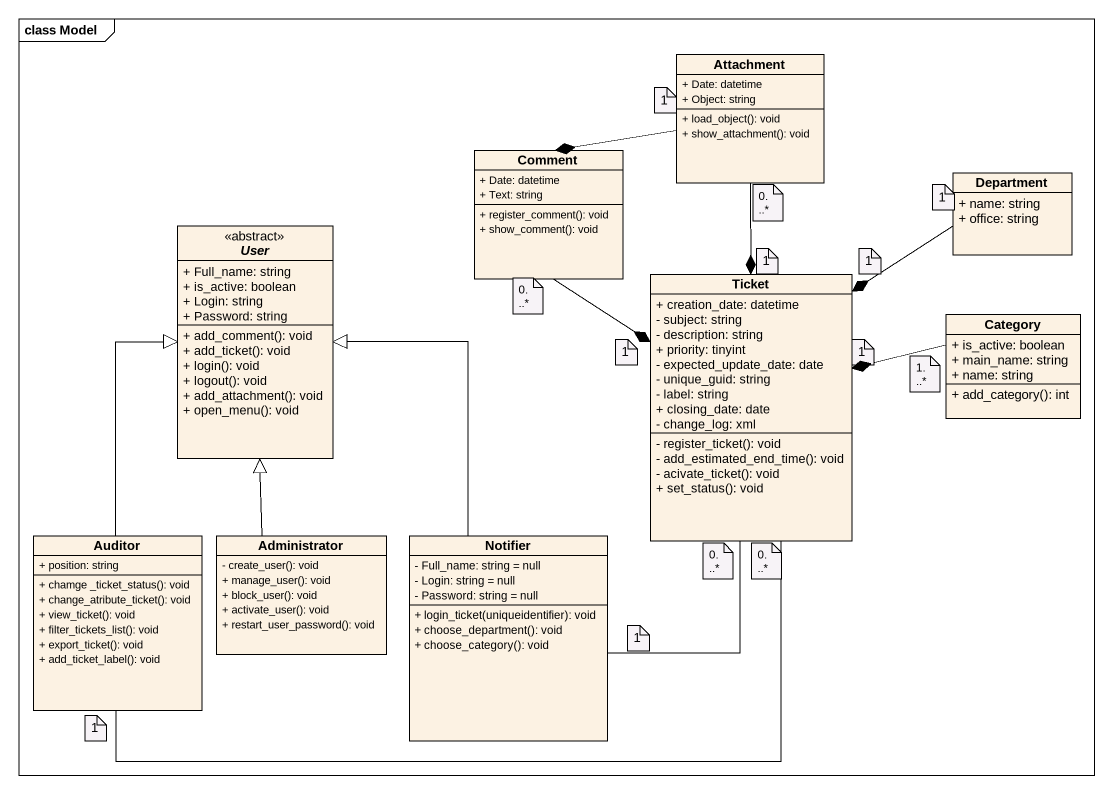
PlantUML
@startuml
mainframe class Model
hide circle
hide empty members
skinparam classAttributeIconSize 0
class Attachment {
  + Date: datetime
  + Object: string
  + load_object(): void
  + show_attachment(): void
}
class Comment {
  + Date: datetime
  + Text: string
  + register_comment(): void
  + show_comment(): void
}
class Department {
  + name: string
  + office: string
}
abstract class User <<abstract>> {
  + Full_name: string
  + is_active: boolean
  + Login: string
  + Password: string
  + add_comment(): void
  + add_ticket(): void
  + login(): void
  + logout(): void
  + add_attachment(): void
  + open_menu(): void
}
class Ticket {
  + creation_date: datetime
  - subject: string
  - description: string
  + priority: tinyint
  - expected_update_date: date
  - unique_guid: string
  - label: string
  + closing_date: date
  - change_log: xml
  - register_ticket(): void
  - add_estimated_end_time(): void
  - acivate_ticket(): void
  + set_status(): void
}
class Category {
  + is_active: boolean
  + main_name: string
  + name: string
  + add_category(): int
}
class Auditor {
  + position: string
  + chamge _ticket_status(): void
  + change_atribute_ticket(): void
  + view_ticket(): void
  + filter_tickets_list(): void
  + export_ticket(): void
  + add_ticket_label(): void
}
class Administrator {
  - create_user(): void
  + manage_user(): void
  + block_user(): void
  + activate_user(): void
  + restart_user_password(): void
}
class Notifier {
  - Full_name: string = null
  - Login: string = null
  - Password: string = null
  + login_ticket(uniqueidentifier): void
  + choose_department(): void
  + choose_category(): void
}
Attachment -left-* Comment
Attachment --* Ticket
Comment --* Ticket
Department --* Ticket
Category -left-* Ticket
Auditor -up-|> User
Auditor -right- Ticket
Administrator -up-|> User
Notifier -up-|> User
Notifier -up- Ticket
note as N1
  1
end note
note as N2
  0...*
end note
note as N3
  1
end note
note as N4
  0...*
end note
note as N5
  1
end note
note as N6
  1
end note
note as N7
  1
end note
note as N8
  1
end note
note as N9
  1...*
end note
note as N10
  0...*
end note
note as N11
  0...*
end note
note as N12
  1
end note
note as N13
  1
end note
@enduml
